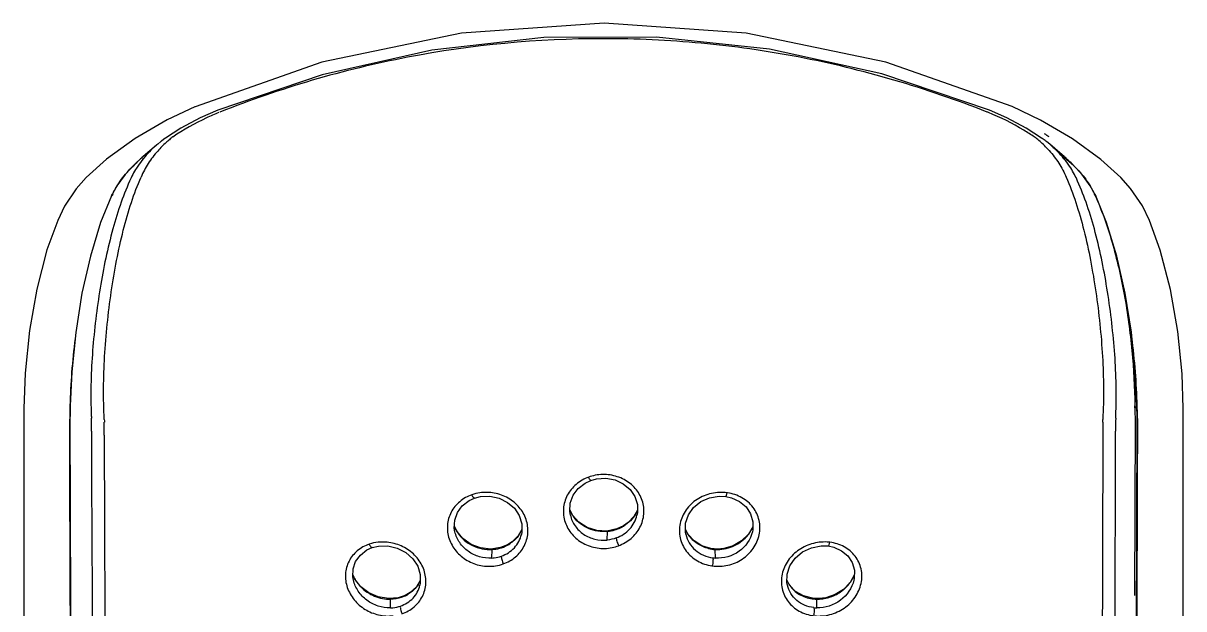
# Model space of a CAD drawing. Header units: millimetres. Extents: x 789 to 1209, y 393 to 987.
# Drawn here: x 937.43 to 980.39, y 908.79 to 930.45 of the extents above; entities that cross this region are included whole.
import ezdxf

# ---------------------------------------------------------------- set-up
doc = ezdxf.new("R2010")
doc.units = ezdxf.units.MM
doc.header["$LTSCALE"] = 0.1

msp = doc.modelspace()

# ---------------------------------------------------------------- linework, layer by layer
at = {"color": 7, "linetype": 'Continuous'}
for p, q in [((948.4804, 929.0048), (943.7896, 927.3575)), ((948.4942, 928.5414), (944.6319, 927.2296)), ((943.2665, 926.5611), (942.702, 926.198)), ((941.5764, 926.1832), (940.5171, 925.4135)), ((942.367, 925.9403), (941.8699, 925.5155)), ((942.3723, 925.9442), (942.3674, 925.9399)), ((942.5435, 926.0835), (942.5391, 926.0802)), ((975.2876, 926.0846), (975.2921, 926.0812)), ((975.8014, 925.6531), (975.4316, 925.9688)), ((941.8702, 925.5153), (941.8735, 925.5182)), ((975.7608, 925.6792), (975.9561, 925.5204)), ((975.9677, 925.4755), (975.7902, 925.6269)), ((975.9609, 925.5168), (975.8014, 925.6531)), ((975.9561, 925.5204), (975.9605, 925.5165)), ((976.1463, 925.3229), (975.9677, 925.4755)), ((940.5171, 925.4135), (939.7628, 924.7342)), ((941.6079, 925.2741), (941.4987, 925.1626)), ((941.5044, 925.1683), (941.5087, 925.1721)), ((941.6499, 925.3134), (941.6079, 925.2741)), ((976.3246, 925.1706), (976.1463, 925.3229)), ((976.2187, 925.2796), (976.18, 925.3156)), ((976.3319, 925.1641), (976.2187, 925.2796)), ((976.3219, 925.1736), (976.3262, 925.1698)), ((976.622, 924.8598), (976.3259, 925.1695)), ((978.0677, 924.7358), (977.3289, 925.4024)), ((939.7631, 924.7345), (939.3948, 924.3207)), ((939.7628, 924.7342), (939.7631, 924.7345)), ((978.0677, 924.7358), (978.0673, 924.7361)), ((939.3948, 924.3207), (938.9616, 923.6739)), ((940.8954, 924.4301), (940.6962, 924.0639)), ((940.6961, 924.0635), (940.6962, 924.0639)), ((940.6962, 924.0639), (940.7414, 924.12)), ((977.09, 924.1194), (977.1353, 924.0632)), ((977.1353, 924.0632), (977.1355, 924.0629)), ((938.9616, 923.6739), (938.7075, 923.154)), ((979.1242, 923.1524), (978.8602, 923.6906)), ((938.7075, 923.154), (938.7076, 923.1543)), ((979.1241, 923.1524), (979.124, 923.1526)), ((939.1737, 916.2971), (939.1714, 916.2015)), ((978.6559, 916.2035), (978.6537, 916.299)), ((939.1638, 915.9275), (939.1499, 915.9158)), ((939.1606, 915.8247), (939.1606, 915.8223)), ((940.4323, 915.2064), (940.432, 915.6905)), ((977.3952, 915.6924), (977.3949, 915.2091)), ((978.5915, 915.7376), (978.5716, 909.2929)), ((978.5877, 915.8999), (978.5915, 915.7376)), ((978.6413, 907.5635), (978.6666, 915.8245)), ((978.6634, 915.9298), (978.6772, 915.9181)), ((978.6666, 915.8246), (978.6666, 915.8271)), ((978.6775, 915.827), (978.6774, 915.7985)), ((939.9583, 915.3615), (939.9635, 913.6186)), ((977.8638, 913.6187), (977.8688, 915.3622)), ((939.9635, 913.6186), (939.9787, 909.2764)), ((977.8505, 909.277), (977.8638, 913.6187)), ((957.7619, 912.2562), (957.6666, 912.4601)), ((957.6823, 912.257), (957.6842, 912.2491)), ((960.1649, 912.4336), (960.0367, 912.2049)), ((960.1505, 912.2522), (960.1511, 912.2548)), ((953.4775, 911.6593), (953.3927, 911.8491)), ((955.8886, 911.7183), (955.7514, 911.4852)), ((959.4072, 911.7452), (959.0399, 911.6657)), ((959.6518, 911.8595), (959.4072, 911.7452)), ((959.6421, 911.8396), (959.6518, 911.8595)), ((962.0444, 911.5365), (961.9448, 911.7358)), ((953.4104, 911.6381), (953.4091, 911.6438)), ((955.53, 911.2681), (955.3536, 911.1563)), ((955.7514, 911.4852), (955.53, 911.2681)), ((955.8742, 911.5396), (955.8756, 911.5456)), ((959.0504, 911.3296), (959.0599, 911.6482)), ((961.9589, 911.5457), (961.9595, 911.5434)), ((964.4267, 911.6437), (964.4258, 911.6402)), ((955.1042, 911.0562), (954.7359, 910.9999)), ((954.7773, 910.6633), (954.7861, 910.9824)), ((955.3536, 911.1563), (955.1042, 911.0562)), ((955.3372, 911.1328), (955.3536, 911.1563)), ((963.1264, 910.9989), (962.8837, 911.0202)), ((963.0573, 910.6635), (963.0484, 910.9826)), ((963.3695, 911.0191), (963.1264, 910.9989)), ((963.1376, 910.9804), (963.1264, 910.9989)), ((949.7102, 909.8872), (949.6371, 910.0585)), ((949.654, 909.8479), (949.6535, 909.8503)), ((951.9839, 909.5991), (951.7564, 909.3908)), ((952.1294, 909.835), (951.9839, 909.5991)), ((952.115, 909.6577), (952.117, 909.6662)), ((965.8034, 909.6597), (965.7044, 909.854)), ((965.7199, 909.6586), (965.7181, 909.6666)), ((968.1825, 909.8504), (968.1818, 909.847)), ((951.3162, 909.199), (950.9466, 909.1652)), ((951.0229, 908.8227), (951.0313, 909.1444)), ((951.5711, 909.2852), (951.3162, 909.199)), ((951.5479, 909.2587), (951.5711, 909.2852)), ((951.7564, 909.3908), (951.5711, 909.2852)), ((966.8903, 909.1649), (966.6429, 909.1764)), ((966.8117, 908.8231), (966.8032, 909.1448)), ((967.1384, 909.1965), (966.8903, 909.1649)), ((966.9105, 909.1468), (966.8903, 909.1649)), ((978.5716, 909.2929), (978.5715, 909.2766))]:
    msp.add_line(p, q, dxfattribs=at)
for points in [[(974.0394, 927.3598), (969.3576, 929.0032), (964.195, 930.081), (958.9355, 930.4451), (953.6523, 930.0821), (948.4804, 929.0048)], [(973.1976, 927.2313), (969.2099, 928.5746), (965.0542, 929.4884), (960.8769, 929.9283), (956.7023, 929.9145), (952.5625, 929.4525), (948.4942, 928.5414)], [(943.7894, 927.3576), (942.7605, 926.8729), (941.5764, 926.1832)], [(944.6322, 927.2299), (943.985, 926.9447), (943.2665, 926.5611)], [(975.1292, 926.1991), (974.5594, 926.5657), (973.8403, 926.9493), (973.1976, 927.2319)], [(977.3289, 925.4024), (976.2715, 926.1735), (975.0886, 926.8649), (974.0396, 927.3599)], [(942.5391, 926.0802), (942.5202, 926.0655), (942.4091, 925.9754), (942.3723, 925.9442)], [(942.7021, 926.1981), (942.6738, 926.1781), (942.5618, 926.0971), (942.5435, 926.0835)], [(975.2876, 926.0846), (975.261, 926.1043), (975.1489, 926.1852), (975.1291, 926.1992)], [(975.4316, 925.9688), (975.319, 926.0603), (975.2921, 926.0813)], [(941.5047, 925.168), (941.2036, 924.8524), (940.8954, 924.4301)], [(977.1353, 924.0632), (976.9316, 924.4373), (976.622, 924.8598)], [(978.8602, 923.6906), (978.4241, 924.3367), (978.0673, 924.7361)], [(940.6962, 924.0635), (940.2957, 923.0763), (939.9154, 921.8314), (939.606, 920.458), (939.3749, 919.0061), (939.2297, 917.5498), (939.1737, 916.297)], [(978.6536, 916.2989), (978.5971, 917.5609), (978.4522, 919.014), (978.2222, 920.4617), (977.9139, 921.8327), (977.5351, 923.0756), (977.1354, 924.0628)], [(938.7077, 923.1543), (938.3101, 922.0633), (937.9281, 920.6146), (937.6574, 919.0751), (937.5008, 917.5091), (937.4548, 916.1992)], [(980.3732, 916.2013), (980.3291, 917.4816), (980.1748, 919.0493), (979.9055, 920.5957), (979.5244, 922.0492), (979.124, 923.1526)], [(937.4582, 916.2012), (937.4547, 907.9405), (937.4759, 899.166), (937.4299, 890.3724)], [(939.1714, 916.2015), (939.165, 915.9674), (939.1606, 915.8247)], [(978.6666, 915.8271), (978.6622, 915.9696), (978.6559, 916.2035)], [(980.3938, 890.3753), (980.3544, 898.0944), (980.3728, 906.8695), (980.3698, 916.2033)], [(939.1606, 915.8221), (939.195, 905.5983), (939.1882, 896.1565)], [(957.6852, 912.2492), (957.6626, 912.3923), (957.6808, 912.6988), (957.7877, 912.9886), (957.9782, 913.241), (958.2377, 913.4393), (958.4433, 913.5351)], [(958.4433, 913.5351), (958.6582, 913.5936), (959.0019, 913.6143), (959.3393, 913.5523), (959.6444, 913.4105), (959.8943, 913.2), (960.0729, 912.9377), (960.1648, 912.6417), (960.1649, 912.3323), (960.15, 912.2524)], [(953.4104, 911.6381), (953.3892, 911.7687), (953.4025, 912.0703), (953.5024, 912.3535), (953.6848, 912.5989), (953.9367, 912.7904), (954.1386, 912.8821)], [(954.1386, 912.882), (954.3602, 912.9382), (954.708, 912.9504), (955.0491, 912.8784), (955.3583, 912.7259), (955.6123, 912.5056), (955.7944, 912.2346), (955.8884, 911.9314), (955.8887, 911.6184), (955.8738, 911.5399)], [(961.96, 911.5435), (961.9431, 911.6352), (961.9486, 911.9537), (962.0537, 912.2605), (962.247, 912.5342), (962.5144, 912.752), (962.8382, 912.8953), (963.1905, 912.956), (963.4371, 912.945)], [(963.4371, 912.945), (963.6489, 912.8977), (963.9475, 912.7611), (964.1902, 912.5579), (964.3576, 912.3017), (964.4422, 912.0108), (964.4389, 911.7065), (964.4258, 911.6402)], [(959.0399, 911.6657), (958.6634, 911.6824), (958.3063, 911.7949), (957.9985, 911.9912), (957.7619, 912.2562)], [(960.0367, 912.2049), (959.8209, 911.9781), (959.6518, 911.8595)], [(964.4401, 911.8207), (964.2762, 911.5452), (964.0261, 911.2991), (963.716, 911.1202), (963.3695, 911.0191)], [(954.7359, 910.9999), (954.362, 911.0396), (954.01, 911.1722), (953.7085, 911.384), (953.4775, 911.6593)], [(962.8837, 911.0202), (962.5536, 911.1215), (962.2662, 911.2976), (962.0444, 911.5365)], [(949.654, 909.8479), (949.6343, 909.9663), (949.6432, 910.2622), (949.7363, 910.5389), (949.9103, 910.7778), (950.1541, 910.9635), (950.352, 911.0519)], [(950.352, 911.0519), (950.5806, 911.1064), (950.9323, 911.1114), (951.2771, 911.0304), (951.59, 910.8683), (951.8475, 910.6394), (952.0325, 910.3612), (952.1284, 910.0528), (952.1298, 909.738), (952.1146, 909.6579)], [(965.7199, 909.6586), (965.703, 909.7483), (965.7073, 910.07), (965.8133, 910.3832), (966.0092, 910.6657), (966.2803, 910.8942), (966.6089, 911.0484), (966.968, 911.1186), (967.2253, 911.1116)], [(967.2253, 911.1116), (967.4361, 911.0672), (967.7271, 910.9366), (967.9602, 910.7415), (968.1193, 910.495), (968.1992, 910.2132), (968.1951, 909.915), (968.1818, 909.847)], [(968.1967, 910.0359), (968.0407, 909.7638), (967.7934, 909.5069), (967.4852, 909.3138), (967.1384, 909.1965)], [(950.9466, 909.1652), (950.5754, 909.2266), (950.229, 909.3779), (949.9345, 909.6038), (949.7102, 909.8872)], [(966.6429, 909.1764), (966.3107, 909.2653), (966.0235, 909.4305), (965.8034, 909.6597)]]:
    msp.add_lwpolyline(points, dxfattribs=at)
for centre, radius, start, end in [((969.4588, 917.9498), 9.91, 68.07671, 68.32008), ((969.3001, 916.7116), 11.322, 57.3485, 58.36884), ((947.3494, 920.383), 7.312, 126.79583, 128.08007), ((970.4775, 920.3815), 7.3167, 51.91389, 53.19541), ((944.6036, 923.1966), 3.5312, 136.54285, 147.58576), ((945.0971, 921.747), 4.9611, 130.57546, 132.56592), ((973.2084, 923.184), 3.5544, 32.45346, 43.41662), ((972.6975, 921.7066), 5.0163, 47.56052, 49.42143), ((944.5794, 923.2137), 3.5016, 147.60967, 156.4989), ((943.9773, 922.5297), 3.6157, 133.05186, 133.27164), ((944.8459, 922.0112), 4.5965, 134.06948, 136.55458), ((944.9677, 921.8869), 4.7706, 133.52569, 134.08165), ((945.0161, 921.8358), 4.8409, 132.57015, 133.52502), ((972.7984, 921.8175), 4.8663, 46.48499, 47.55653), ((972.8612, 921.8837), 4.7751, 45.95468, 46.48366), ((973.0069, 922.0327), 4.5668, 43.45485, 45.96952), ((973.2526, 923.2162), 3.4998, 23.46196, 32.39781), ((973.857, 922.5353), 3.6103, 46.72626, 46.94624), ((948.9976, 920.3059), 9.0944, 155.20495, 155.6148), ((968.7952, 920.2873), 9.1371, 24.38921, 24.79606), ((965.1784, 915.5459), 26.0313, 172.86499, 178.35443), ((953.3244, 915.6218), 25.3528, 4.37663, 7.26003), ((952.6573, 915.561), 26.0226, 1.60617, 4.39791), ((937.6815, 916.1983), 0.2267, 179.77185, 182.36487), ((963.8692, 915.5864), 24.7215, 178.36105, 179.23639), ((955.8302, 916.0123), 22.7525, 0.51939, 0.70884), ((1026.8859, 916.9528), 48.3096, 180.87096, 181.24882), ((953.736, 915.5957), 24.9434, 0.74042, 1.59587), ((955.584, 915.837), 16.4343, 179.86463, 180.1427), ((955.7425, 915.8367), 16.5928, 179.72673, 179.86485), ((945.158, 916.1554), 5.2123, 182.51594, 183.43941), ((883.6392, 915.2343), 56.3192, 0.12937, 0.61882), ((1036.0997, 915.218), 58.231, 179.383524, 179.858045), ((973.3139, 916.1255), 4.5668, 356.4726, 357.52663), ((962.1326, 915.8417), 16.5448, 359.94907, 0.26432), ((6877.448, 893.7374), 5900.0884, 179.79147934, 179.93982769), ((958.9844, 911.8932), 1.8713, 101.69177, 109.38103), ((954.6277, 911.2492), 1.8527, 99.31386, 108.45037), ((963.2837, 911.5919), 1.5023, 81.65033, 82.18089), ((958.8128, 912.9347), 1.254, 203.35146, 211.36391), ((958.844, 912.9535), 1.2904, 211.35481, 217.25531), ((959.0353, 912.9226), 1.237, 329.29894, 332.07361), ((959.0424, 912.9188), 1.229, 332.07413, 336.97417), ((954.58, 912.3335), 1.295, 202.58197, 210.92287), ((954.8341, 912.1856), 1.1583, 334.81682, 335.72658), ((958.9146, 913.0877), 1.4456, 275.76282, 286.74242), ((958.9223, 913.0611), 1.418, 286.75365, 295.93073), ((958.9421, 913.0197), 1.3721, 295.94374, 300.6817), ((958.9269, 913.0454), 1.4019, 300.68088, 301.48924), ((963.0109, 912.1868), 1.1686, 203.83346, 205.19136), ((963.2062, 912.3639), 1.3517, 329.32917, 333.02304), ((963.2312, 912.3512), 1.3236, 333.023, 336.70217), ((954.5914, 912.3401), 1.3082, 210.91372, 214.63618), ((954.8268, 912.1893), 1.1664, 328.30736, 334.80747), ((963.0145, 912.1886), 1.1726, 205.19403, 209.97797), ((963.0159, 912.1894), 1.1742, 209.97734, 211.12824), ((963.0155, 912.1891), 1.1736, 211.1285, 217.23654), ((963.0183, 912.1926), 1.1781, 217.28823, 228.59205), ((963.0517, 912.2301), 1.2282, 228.57813, 231.55145), ((963.1737, 912.3842), 1.3899, 321.61715, 323.11351), ((963.1746, 912.3836), 1.3889, 323.11329, 325.22592), ((963.1847, 912.3767), 1.3766, 325.22122, 329.3282), ((950.7859, 909.4833), 1.7808, 97.04174, 107.88572), ((954.7098, 912.3467), 1.3664, 273.20432, 297.33844), ((954.7484, 912.2684), 1.2791, 297.41132, 298.55283), ((954.7497, 912.266), 1.2764, 298.5512, 302.97588), ((958.9997, 912.3184), 1.2871, 280.25552, 291.50258), ((963.1269, 912.3578), 1.3775, 256.35078, 266.73473), ((963.1292, 912.3607), 1.3804, 266.6439, 267.86643), ((963.1291, 912.3562), 1.3759, 267.86573, 270.33956), ((967.0968, 909.698), 1.5627, 82.87215, 84.06339), ((954.7494, 911.6351), 1.2685, 277.42665, 290.86243), ((963.1329, 911.9463), 1.2849, 262.2816, 266.62537), ((950.8631, 910.561), 1.3375, 202.51869, 205.15493), ((950.8875, 910.5726), 1.3646, 205.16327, 210.65745), ((963.1536, 911.9132), 1.5542, 261.49362, 262.02158), ((966.8951, 910.604), 1.4246, 331.49219, 334.77393), ((966.9338, 910.5856), 1.3817, 334.77759, 337.25371), ((950.8992, 910.5794), 1.3782, 210.64913, 211.27586), ((950.9027, 910.5815), 1.3823, 211.27657, 213.42103), ((951.0016, 910.6596), 1.5084, 223.86376, 224.8463), ((951.116, 910.2874), 1.1141, 327.93461, 334.1682), ((951.111, 910.2899), 1.1196, 334.16566, 335.79961), ((966.7392, 910.2988), 1.1367, 203.95908, 206.11837), ((966.7347, 910.2964), 1.1316, 206.11375, 211.9194), ((966.8636, 910.6226), 1.4614, 310.8261, 321.69855), ((966.8636, 910.6213), 1.4606, 321.73882, 326.88628), ((966.8662, 910.6197), 1.4575, 326.88548, 329.99121), ((966.8725, 910.616), 1.4503, 329.99225, 331.5002), ((951.047, 910.3795), 1.2277, 294.08364, 295.58944), ((951.0506, 910.3723), 1.2196, 295.58472, 300.81278), ((966.8294, 910.4986), 1.354, 259.12447, 268.89199), ((966.8332, 910.5275), 1.3829, 268.75915, 270.22427), ((966.8331, 910.5305), 1.3858, 270.22472, 273.18056), ((966.8378, 910.652), 1.5005, 308.92585, 310.83793), ((966.8437, 910.0985), 1.2757, 263.31376, 268.56222)]:
    msp.add_arc(centre, radius, start, end, dxfattribs=at)
for points, knots in [([(973.1202, 927.1596), (971.9863, 927.6049), (969.682, 928.3957), (966.1387, 929.2535), (962.534, 929.7616), (957.6871, 929.9864), (951.6253, 929.4176), (946.9512, 928.0462), (944.7089, 927.1577)], [0, 0, 0, 0, 0.1257097, 0.2510009, 0.3756565, 0.5007549, 0.751109, 1, 1, 1, 1]), ([(944.6709, 927.1412), (944.5159, 927.0788), (943.9258, 926.8238), (943.3607, 926.5083), (942.9695, 926.2374)], [0, 0, 0, 0, 0.2597697, 1, 1, 1, 1]), ([(974.8616, 926.2386), (974.7356, 926.3259), (974.195, 926.6753), (973.6136, 926.9601), (973.1589, 927.1432)], [0, 0, 0, 0, 0.2382064, 1, 1, 1, 1]), ([(942.3674, 925.9399), (942.3383, 925.9149), (942.2256, 925.8152), (942.1181, 925.7094), (942.0418, 925.627)], [0, 0, 0, 0, 0.254258, 1, 1, 1, 1]), ([(942.8396, 926.1387), (942.8, 926.1062), (942.6476, 925.976), (942.5065, 925.8325), (942.4093, 925.7192)], [0, 0, 0, 0, 0.255359, 1, 1, 1, 1]), ([(975.4098, 925.7336), (975.3786, 925.7697), (975.248, 925.9143), (975.1044, 926.047), (974.9908, 926.1403)], [0, 0, 0, 0, 0.2451794, 1, 1, 1, 1]), ([(975.4637, 925.9418), (975.4928, 925.9169), (975.6058, 925.8175), (975.7129, 925.7114), (975.7888, 925.6286)], [0, 0, 0, 0, 0.254215, 1, 1, 1, 1]), ([(942.4093, 925.7192), (942.2805, 925.5752), (942.0464, 925.2689), (941.8663, 924.9278), (941.7918, 924.7525)], [0, 0, 0, 0, 0.5036132, 1, 1, 1, 1]), ([(975.4095, 925.7337), (975.5412, 925.5879), (975.7802, 925.2774), (975.9634, 924.9308), (976.0388, 924.7526)], [0, 0, 0, 0, 0.5036895, 1, 1, 1, 1]), ([(940.7414, 924.12), (940.8321, 924.3144), (941.0528, 924.6886), (941.3409, 925.0136), (941.4989, 925.1623)], [0, 0, 0, 0, 0.4971421, 1, 1, 1, 1]), ([(976.3318, 925.1638), (976.49, 925.0149), (976.7785, 924.6893), (976.9994, 924.3142), (977.09, 924.1194)], [0, 0, 0, 0, 0.5028366, 1, 1, 1, 1]), ([(941.3683, 924.6098), (941.2371, 924.315), (940.9954, 923.689), (940.5876, 922.3297), (940.2983, 920.8703), (940.0911, 919.3575), (939.9456, 917.8298), (939.9176, 916.6816), (939.9507, 915.9265)], [0, 0, 0, 0, 0.1093084, 0.2269126, 0.4803292, 0.6120971, 0.7440288, 1, 1, 1, 1]), ([(940.4327, 915.7887), (940.3884, 916.5635), (940.4096, 918.1459), (940.6162, 920.1093), (940.8767, 921.6634), (941.1187, 922.7696), (941.415, 923.7995), (941.6591, 924.4478), (941.7925, 924.7528)], [0, 0, 0, 0, 0.2550594, 0.5186882, 0.6481051, 0.7727289, 0.8906003, 1, 1, 1, 1]), ([(976.0387, 924.7526), (976.172, 924.4476), (976.4159, 923.7994), (976.7115, 922.7696), (976.9527, 921.6636), (977.2122, 920.11), (977.4178, 918.1471), (977.4388, 916.5652), (977.3945, 915.7905)], [0, 0, 0, 0, 0.1094083, 0.227278, 0.3518952, 0.481308, 0.7449384, 1, 1, 1, 1]), ([(977.8765, 915.9285), (977.9095, 916.6832), (977.8817, 917.8311), (977.7368, 919.3582), (977.5307, 920.8706), (977.2428, 922.3296), (976.8356, 923.6887), (976.5942, 924.3146), (976.463, 924.6095)], [0, 0, 0, 0, 0.2559716, 0.3879024, 0.5196653, 0.773051, 0.8906609, 1, 1, 1, 1]), ([(977.1169, 924.0604), (977.236, 923.7978), (977.4591, 923.2394), (977.8492, 922.0283), (978.2229, 920.3859), (978.4965, 918.3526), (978.5725, 916.9746), (978.5809, 916.2937)], [0, 0, 0, 0, 0.1087984, 0.2265921, 0.4798974, 0.7430692, 1, 1, 1, 1]), ([(978.5818, 916.2185), (978.5925, 916.2239), (978.6235, 916.2414), (978.654, 916.2742), (978.6536, 916.2989)], [0, 0, 0, 0, 0.3277749, 1, 1, 1, 1]), ([(978.6773, 915.7986), (978.67, 913.0574), (978.6503, 907.5757), (978.6308, 899.3519), (978.6738, 891.1321), (978.7397, 885.652), (978.6939, 882.9147)], [0, 0, 0, 0, 0.2500734, 0.5001038, 0.7502449, 1, 1, 1, 1]), ([(940.4278, 915.2073), (940.4347, 912.661), (940.456, 907.5698), (940.4677, 902.4785), (940.467, 899.9335)], [0, 0, 0, 0, 0.5001307, 1, 1, 1, 1]), ([(958.3634, 913.6585), (958.1953, 913.5978), (957.8822, 913.4192), (957.544, 913.0069), (957.4201, 912.5851), (957.4257, 912.244), (957.4833, 911.9926), (957.5905, 911.7554), (957.7926, 911.4661), (958.0782, 911.2378), (958.4105, 911.095), (958.7672, 911.0087), (959.0493, 911.0153), (959.2288, 911.0519)], [0, 0, 0, 0, 0.1269373, 0.2498662, 0.3700442, 0.4302239, 0.4907346, 0.5519519, 0.6139755, 0.7402227, 0.8047963, 0.8698682, 1, 1, 1, 1]), ([(958.4433, 913.5351), (958.4386, 913.5334), (958.4231, 913.5462), (958.4073, 913.5708), (958.3846, 913.6111), (958.3707, 913.6418), (958.3634, 913.6585)], [0, 0, 0, 0, 0.1000962, 0.3193278, 0.6363318, 1, 1, 1, 1]), ([(959.4715, 911.1209), (959.6402, 911.1825), (959.9545, 911.3651), (960.2898, 911.7838), (960.4398, 912.2893), (960.3759, 912.8099), (960.1088, 913.267), (959.6824, 913.6002), (959.1575, 913.7671), (958.785, 913.7605), (958.6052, 913.7257)], [0, 0, 0, 0, 0.1278673, 0.2521341, 0.3732354, 0.4932114, 0.615, 0.7405234, 0.8696369, 1, 1, 1, 1]), ([(954.0414, 913.0067), (953.8776, 912.9496), (953.5716, 912.779), (953.242, 912.3766), (953.1247, 911.9622), (953.1328, 911.6255), (953.1913, 911.375), (953.2981, 911.1372), (953.4983, 910.845), (953.8491, 910.5509), (954.3642, 910.3583), (954.7347, 910.3494), (954.9134, 910.3773)], [0, 0, 0, 0, 0.1247018, 0.2454837, 0.3647655, 0.4251401, 0.486251, 0.5483592, 0.6114303, 0.7397101, 0.8700357, 1, 1, 1, 1]), ([(954.1386, 912.882), (954.1323, 912.8798), (954.1123, 912.889), (954.0792, 912.931), (954.056, 912.9741), (954.0414, 913.0067)], [0, 0, 0, 0, 0.1224895, 0.3447915, 1, 1, 1, 1]), ([(955.2011, 910.4498), (955.3665, 910.5071), (955.6752, 910.6812), (956.0028, 911.0908), (956.1459, 911.5895), (956.0778, 912.1061), (955.8126, 912.5648), (955.3933, 912.9083), (954.8765, 913.0936), (954.5069, 913.1036), (954.3279, 913.0775)], [0, 0, 0, 0, 0.1257277, 0.2478412, 0.3678872, 0.4884849, 0.6121725, 0.7397634, 0.8699913, 1, 1, 1, 1]), ([(963.4891, 913.0803), (963.298, 913.1059), (962.9037, 913.0869), (962.3622, 912.8655), (961.9423, 912.4713), (961.7473, 912.0395), (961.7104, 911.6779), (961.7517, 911.3202), (961.9473, 910.8968), (962.3753, 910.527), (962.7377, 910.4036), (962.9247, 910.3768)], [0, 0, 0, 0, 0.1298467, 0.2595506, 0.3861157, 0.5085427, 0.5689322, 0.6290328, 0.7493522, 0.8727779, 1, 1, 1, 1]), ([(962.9389, 910.3748), (963.1295, 910.3472), (963.5247, 910.3664), (964.0648, 910.5947), (964.481, 910.9961), (964.6752, 911.4301), (964.7128, 911.7927), (964.672, 912.1485), (964.4763, 912.5679), (964.0482, 912.9303), (963.6888, 913.0505), (963.5029, 913.0783)], [0, 0, 0, 0, 0.1299186, 0.2599805, 0.3875157, 0.5109605, 0.57155, 0.631536, 0.7509261, 0.8732281, 1, 1, 1, 1]), ([(963.4371, 912.945), (963.442, 912.9443), (963.4545, 912.9596), (963.4648, 912.9868), (963.4784, 913.0302), (963.4856, 913.0627), (963.4891, 913.0803)], [0, 0, 0, 0, 0.1010464, 0.3205083, 0.6369077, 1, 1, 1, 1]), ([(957.6843, 912.2491), (957.717, 912.1094), (957.8421, 911.8375), (958.1653, 911.5218), (958.5879, 911.3381), (958.8981, 911.3144), (959.0504, 911.3296)], [0, 0, 0, 0, 0.2410741, 0.4888223, 0.7429184, 1, 1, 1, 1]), ([(959.0599, 911.6482), (958.8259, 911.6249), (958.4594, 911.681), (958.0517, 911.9147), (957.8862, 912.0812), (957.8169, 912.1723)], [0, 0, 0, 0, 0.5042078, 0.754431, 1, 1, 1, 1]), ([(959.3847, 911.4077), (959.5717, 911.4779), (959.833, 911.6493), (960.0602, 911.9744), (960.1288, 912.1586), (960.1505, 912.2522)], [0, 0, 0, 0, 0.5074344, 0.7557873, 1, 1, 1, 1]), ([(960.099, 912.291), (960.0461, 912.2019), (959.9161, 912.0348), (959.7492, 911.9051), (959.6592, 911.8499)], [0, 0, 0, 0, 0.4953095, 1, 1, 1, 1]), ([(951.4518, 908.6056), (951.6132, 908.6598), (951.9157, 908.8273), (952.235, 909.2295), (952.3705, 909.7231), (952.2969, 910.2365), (952.0315, 910.6954), (951.6181, 911.0458), (951.11, 911.245), (950.745, 911.2689), (950.5676, 911.2507)], [0, 0, 0, 0, 0.1235731, 0.243835, 0.3632455, 0.4847502, 0.6103234, 0.7396804, 0.8706203, 1, 1, 1, 1]), ([(954.7771, 910.6643), (954.6239, 910.6553), (954.3121, 910.6899), (953.8922, 910.8923), (953.5688, 911.2177), (953.4428, 911.4956), (953.4104, 911.6381)], [0, 0, 0, 0, 0.2542215, 0.5083088, 0.7579538, 1, 1, 1, 1]), ([(953.5151, 911.5966), (953.5838, 911.4971), (953.7506, 911.3151), (954.0615, 911.1134), (954.4147, 910.994), (954.6634, 910.9764), (954.7861, 910.9835)], [0, 0, 0, 0, 0.2467627, 0.4973174, 0.749236, 1, 1, 1, 1]), ([(955.1319, 910.7355), (955.3119, 910.7994), (955.5639, 910.9614), (955.7863, 911.2711), (955.8528, 911.4489), (955.8738, 911.5397)], [0, 0, 0, 0, 0.5052425, 0.7534821, 1, 1, 1, 1]), ([(955.8192, 911.5765), (955.7959, 911.5387), (955.6934, 911.3917), (955.5575, 911.2685), (955.4445, 911.1952)], [0, 0, 0, 0, 0.2477545, 1, 1, 1, 1]), ([(959.385, 911.4078), (959.384, 911.3936), (959.3913, 911.3539), (959.4093, 911.2853), (959.4373, 911.2038), (959.4598, 911.1476), (959.4715, 911.1209)], [0, 0, 0, 0, 0.1421505, 0.3963205, 0.7098673, 1, 1, 1, 1]), ([(961.96, 911.5435), (961.9856, 911.4324), (962.0728, 911.2147), (962.3023, 910.9455), (962.6076, 910.7554), (962.841, 910.6892), (962.9607, 910.673)], [0, 0, 0, 0, 0.2432785, 0.4903368, 0.7422719, 1, 1, 1, 1]), ([(962.8018, 911.0192), (962.7548, 911.0307), (962.5716, 911.0856), (962.3998, 911.1794), (962.288, 911.2681)], [0, 0, 0, 0, 0.2533066, 1, 1, 1, 1]), ([(964.4256, 911.6402), (964.3602, 911.3551), (963.9842, 910.8176), (963.3598, 910.6457), (963.0572, 910.6636)], [0, 0, 0, 0, 0.491148, 1, 1, 1, 1]), ([(963.1376, 910.9804), (963.352, 910.9816), (963.6783, 911.0593), (964.0444, 911.2852), (964.1974, 911.438), (964.2633, 911.5212)], [0, 0, 0, 0, 0.5008144, 0.7519994, 1, 1, 1, 1]), ([(967.26, 911.2518), (967.0695, 911.2707), (966.6771, 911.2386), (966.1408, 911.0033), (965.7232, 910.6006), (965.4876, 910.0847), (965.4869, 909.5294), (965.7186, 909.0288), (966.1449, 908.6694), (966.5037, 908.5567), (966.6881, 908.5345)], [0, 0, 0, 0, 0.1294339, 0.2602175, 0.3888462, 0.5131595, 0.6335008, 0.7528098, 0.8743801, 1, 1, 1, 1]), ([(950.239, 911.1781), (950.0795, 911.1239), (949.8531, 910.999), (949.6179, 910.761), (949.4383, 910.4844), (949.349, 910.1568), (949.3606, 909.8232), (949.4209, 909.5733), (949.5286, 909.3351), (949.7281, 909.0412), (950.0041, 908.8012), (950.3265, 908.6388), (950.6694, 908.5287), (950.9442, 908.5114), (951.1213, 908.5313)], [0, 0, 0, 0, 0.1222612, 0.1821814, 0.2416058, 0.3602052, 0.4208557, 0.4825922, 0.5455445, 0.6095317, 0.7393699, 0.8050712, 0.870683, 1, 1, 1, 1]), ([(950.352, 911.0519), (950.3441, 911.0492), (950.3205, 911.0559), (950.2933, 911.0848), (950.2641, 911.1267), (950.2471, 911.1602), (950.239, 911.1781)], [0, 0, 0, 0, 0.1411498, 0.366731, 0.6679047, 1, 1, 1, 1]), ([(966.7208, 908.5307), (966.9108, 908.5102), (967.3037, 908.5429), (967.8375, 908.786), (968.2508, 909.1949), (968.4468, 909.632), (968.4869, 909.9961), (968.4479, 910.3497), (968.2556, 910.7637), (967.8298, 911.1146), (967.4751, 911.2246), (967.2922, 911.2481)], [0, 0, 0, 0, 0.1295421, 0.2605552, 0.3900161, 0.5153186, 0.5764172, 0.6364791, 0.7547852, 0.8750311, 1, 1, 1, 1]), ([(967.2253, 911.1116), (967.2317, 911.1108), (967.2488, 911.1233), (967.2716, 911.1695), (967.2848, 911.2146), (967.2922, 911.2481)], [0, 0, 0, 0, 0.1229685, 0.3447902, 1, 1, 1, 1]), ([(954.7772, 910.6643), (954.8075, 910.6661), (954.9278, 910.6773), (955.0466, 910.7052), (955.1319, 910.7355)], [0, 0, 0, 0, 0.2513076, 1, 1, 1, 1]), ([(955.1321, 910.7356), (955.1281, 910.7215), (955.1299, 910.6808), (955.1429, 910.6122), (955.1675, 910.5312), (955.1893, 910.476), (955.2011, 910.4498)], [0, 0, 0, 0, 0.147813, 0.4002258, 0.7099171, 1, 1, 1, 1]), ([(962.9603, 910.673), (962.9645, 910.6589), (962.9665, 910.6182), (962.964, 910.5471), (962.9544, 910.462), (962.9446, 910.4029), (962.9389, 910.3748)], [0, 0, 0, 0, 0.146877, 0.401734, 0.712728, 1, 1, 1, 1]), ([(951.0227, 908.8237), (950.8691, 908.8198), (950.5565, 908.8656), (950.138, 909.0821), (949.8138, 909.4178), (949.6866, 909.7022), (949.654, 909.8479)], [0, 0, 0, 0, 0.2509751, 0.5047585, 0.7561889, 1, 1, 1, 1]), ([(949.9321, 909.5958), (950.0755, 909.4517), (950.4211, 909.2199), (950.8305, 909.1413), (951.0312, 909.1454)], [0, 0, 0, 0, 0.5030647, 1, 1, 1, 1]), ([(951.3972, 908.8895), (951.5707, 908.9487), (951.8145, 909.1016), (952.0297, 909.3986), (952.0942, 909.57), (952.1146, 909.6578)], [0, 0, 0, 0, 0.50388, 0.7518788, 1, 1, 1, 1]), ([(952.0601, 909.696), (952.0127, 909.6204), (951.8982, 909.4795), (951.7532, 909.3706), (951.6755, 909.3246)], [0, 0, 0, 0, 0.4968643, 1, 1, 1, 1]), ([(966.6947, 908.8316), (966.5789, 908.8452), (966.3525, 908.9046), (966.0551, 909.0829), (965.8305, 909.3407), (965.7453, 909.5508), (965.7199, 909.6586)], [0, 0, 0, 0, 0.25773, 0.5091027, 0.75538, 1, 1, 1, 1]), ([(965.7742, 909.6981), (965.8167, 909.6299), (965.9174, 909.5014), (966.1732, 909.294), (966.4108, 909.2008), (966.5735, 909.1693)], [0, 0, 0, 0, 0.2455221, 0.4937769, 1, 1, 1, 1]), ([(968.1815, 909.847), (968.115, 909.5558), (967.7393, 909.0121), (967.1164, 908.8155), (966.8116, 908.8233)], [0, 0, 0, 0, 0.4948502, 1, 1, 1, 1]), ([(939.9787, 909.2764), (939.9852, 907.4573), (939.9937, 904.7289), (939.9981, 901.0916), (939.9975, 898.3641), (939.986, 895.636), (939.9568, 891.9972), (939.9313, 889.2677), (939.9283, 887.4479)], [0, 0, 0, 0, 0.2500149, 0.3749685, 0.4998924, 0.624862, 0.7499103, 1, 1, 1, 1]), ([(951.548, 909.2587), (951.508, 909.2408), (951.3427, 909.1769), (951.1646, 909.147), (951.0313, 909.1444)], [0, 0, 0, 0, 0.2473452, 1, 1, 1, 1]), ([(966.9105, 909.1468), (967.0668, 909.1555), (967.3797, 909.2257), (967.6575, 909.3853), (967.7806, 909.4847)], [0, 0, 0, 0, 0.4973772, 1, 1, 1, 1]), ([(977.909, 885.7277), (977.9075, 886.2194), (977.9005, 887.2021), (977.8845, 889.1662), (977.8657, 891.6195), (977.8467, 894.5623), (977.8308, 898.4856), (977.8329, 903.3905), (977.8445, 907.3146), (977.8505, 909.277)], [0, 0, 0, 0, 0.0626367, 0.1252001, 0.2502178, 0.3751665, 0.5001, 0.750009, 1, 1, 1, 1]), ([(951.0228, 908.8236), (951.0548, 908.8245), (951.1816, 908.8322), (951.3073, 908.8589), (951.3972, 908.8895)], [0, 0, 0, 0, 0.2522115, 1, 1, 1, 1]), ([(951.3974, 908.8896), (951.3912, 908.8758), (951.3883, 908.8348), (951.4009, 908.7382), (951.4275, 908.6584), (951.4518, 908.6056)], [0, 0, 0, 0, 0.15464, 0.4059454, 1, 1, 1, 1]), ([(966.6947, 908.8316), (966.7016, 908.818), (966.7087, 908.777), (966.7106, 908.7059), (966.7038, 908.6211), (966.6942, 908.5624), (966.6881, 908.5345)], [0, 0, 0, 0, 0.1522005, 0.4063406, 0.7142284, 1, 1, 1, 1])]:
    msp.add_open_spline(points, degree=3, knots=knots, dxfattribs=at)
for points in [[(939.1922, 901.5442), (939.1921, 906.2949), (939.1618, 911.0455), (939.1499, 915.7962)], [(940.4327, 915.7887), (940.4334, 915.7558), (940.4355, 915.7228), (940.4339, 915.6899)], [(977.3932, 915.6918), (977.3917, 915.7247), (977.3938, 915.7577), (977.3945, 915.7906)], [(959.385, 911.4078), (959.2778, 911.3676), (959.1642, 911.3417), (959.0502, 911.3306)], [(949.749, 909.8202), (949.7975, 909.7468), (949.8531, 909.6777), (949.914, 909.6143)]]:
    msp.add_open_spline(points, degree=3, dxfattribs=at)

doc.saveas('drawing.dxf')
